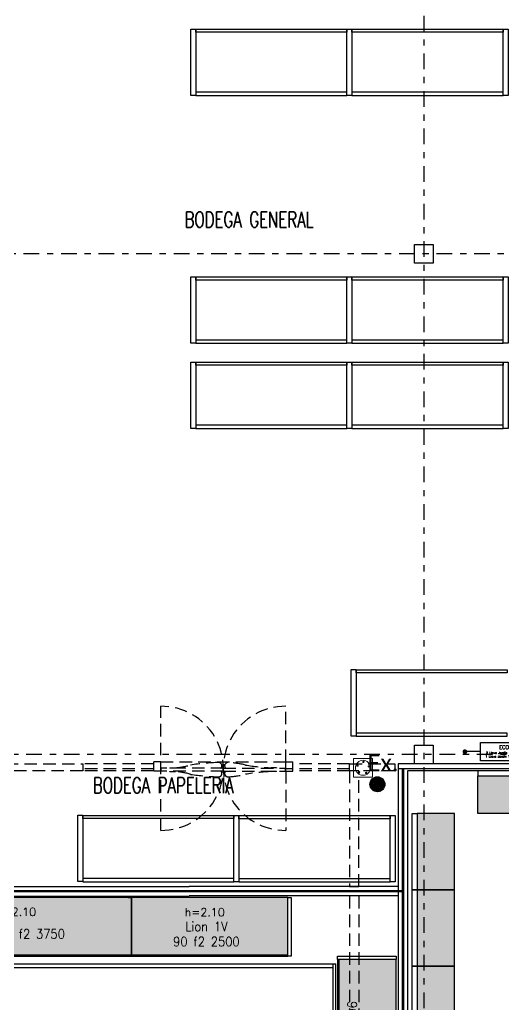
# Model space of a CAD drawing. Header units: millimetres. Extents: x 340 to 1003762, y 22 to 362022.
# Drawn here: x 437.69 to 445.42, y 86.36 to 102.09 of the extents above; entities that cross this region are included whole.
import ezdxf
from ezdxf.enums import TextEntityAlignment as Align
from ezdxf.xclip import XClip

# ---------------------------------------------------------------- set-up
doc = ezdxf.new("R2010")
doc.units = ezdxf.units.MM
doc.header["$XCLIPFRAME"] = 0
for name, pattern in [('LSBB_P_002 - PLANTA 1° NIVEL SALA DE VENTAS$0$000_ALTILLO PROPUESTA$0$HIDDEN', [0.375, 0.25, -0.125]), ('LSBB_P_002 - PLANTA 1° NIVEL SALA DE VENTAS$0$CONTINUOS', [0]), ('LSBB_P_002 - PLANTA 1° NIVEL SALA DE VENTAS$0$DASHDOT2', [0.5, 0.25, -0.125, 0, -0.125]), ('LSBB_P_002 - PLANTA 1° NIVEL SALA DE VENTAS$0$DASHED', [0.75, 0.5, -0.25]), ('LSBB_P_002 - PLANTA 1° NIVEL SALA DE VENTAS$0$LAYOUT$0$LAYOUT 25-04$0$CONTINUOS', [0])]:
    doc.linetypes.add(name, pattern=pattern)
for name, color, linetype in [('LSBB_P_002 - PLANTA 1° NIVEL SALA DE VENTAS$0$A-DEMOLICIONES', 30, 'LSBB_P_002 - PLANTA 1° NIVEL SALA DE VENTAS$0$DASHED'), ('LSBB_P_002 - PLANTA 1° NIVEL SALA DE VENTAS$0$A-GONDOLAS', 1, 'Continuous'), ('LSBB_P_002 - PLANTA 1° NIVEL SALA DE VENTAS$0$A-LAYOUT', 7, 'Continuous'), ('LSBB_P_002 - PLANTA 1° NIVEL SALA DE VENTAS$0$A-MOBILIARIO', 8, 'Continuous'), ('LSBB_P_002 - PLANTA 1° NIVEL SALA DE VENTAS$0$A-MUEBLES FRIO', 2, 'Continuous'), ('LSBB_P_002 - PLANTA 1° NIVEL SALA DE VENTAS$0$A-PILETAS NUEVAS', 8, 'Continuous'), ('LSBB_P_002 - PLANTA 1° NIVEL SALA DE VENTAS$0$A-SALA DEFENSAS', 9, 'Continuous'), ('LSBB_P_002 - PLANTA 1° NIVEL SALA DE VENTAS$0$A-SE CONSTRUYE RELLENO', 10, 'LSBB_P_002 - PLANTA 1° NIVEL SALA DE VENTAS$0$CONTINUOS'), ('LSBB_P_002 - PLANTA 1° NIVEL SALA DE VENTAS$0$A-TABIQUES', 3, 'Continuous'), ('LSBB_P_002 - PLANTA 1° NIVEL SALA DE VENTAS$0$A-Textos', 2, 'Continuous'), ('LSBB_P_002 - PLANTA 1° NIVEL SALA DE VENTAS$0$EJES', 8, 'LSBB_P_002 - PLANTA 1° NIVEL SALA DE VENTAS$0$DASHDOT2'), ('LSBB_P_002 - PLANTA 1° NIVEL SALA DE VENTAS$0$ESTRUCTURA', 5, 'Continuous'), ('LSBB_P_002 - PLANTA 1° NIVEL SALA DE VENTAS$0$LAYOUT$0$A-GONDOLAS DELGADO', 8, 'Continuous'), ('LSBB_P_002 - PLANTA 1° NIVEL SALA DE VENTAS$0$LAYOUT$0$A-SALA-HATCH-CARNICERIA', 10, 'LSBB_P_002 - PLANTA 1° NIVEL SALA DE VENTAS$0$LAYOUT$0$LAYOUT 25-04$0$CONTINUOS'), ('LSBB_P_002 - PLANTA 1° NIVEL SALA DE VENTAS$0$LLAVES ECOLAB', 90, 'Continuous'), ('LSBB_P_002 - PLANTA 1° NIVEL SALA DE VENTAS$0$N- EXTINTOR O RH', 1, 'Continuous'), ('LSBB_P_002 - PLANTA 1° NIVEL SALA DE VENTAS$0$RACKS BODEGAS', 2, 'Continuous'), ('LSBB_P_002 - PLANTA 1° NIVEL SALA DE VENTAS$0$TABIQUE', 3, 'Continuous'), ('XREF', 7, 'Continuous')]:
    doc.layers.add(name, color=color, linetype=linetype)
doc.layers.add('LSBB_P_002 - PLANTA 1° NIVEL SALA DE VENTAS$0$LAYOUT$0$A-SALA-HATCH-VINOS Y LICORES', color=7, linetype='Continuous', true_color=0x008542)
doc.styles.add('LSBB_P_002 - PLANTA 1° NIVEL SALA DE VENTAS$0$LAYOUT$0$LAYOUT 25-04$0$REF-LAYOUT-19$0$REF-LAYOUT-13$0$ROMANS', font='romans', dxfattribs={"height": 52})
doc.styles.add('LSBB_P_002 - PLANTA 1° NIVEL SALA DE VENTAS$0$LAYOUT$0$LAYOUT 25-04$0$TESTI15', font='romans.shx', dxfattribs={"width": 0.9, "height": 1.5})
doc.styles.add('LSBB_P_002 - PLANTA 1° NIVEL SALA DE VENTAS$0$ROMANS', font='romans')
doc.styles.add('LSBB_P_002 - PLANTA 1° NIVEL SALA DE VENTAS$0$STANDARD', font='txt')

# ---------------------------------------------------------------- blocks, each defined once
blk = doc.blocks.new('LSBB_P_002 - PLANTA 1° NIVEL SALA DE VENTAS$0$LLAVE ECOLAB')
at = {"layer": 'LSBB_P_002 - PLANTA 1° NIVEL SALA DE VENTAS$0$LLAVES ECOLAB', "color": 8}
blk.add_lwpolyline([(-1.501, 0.544), (-1.501, 1.437), (-1.209, 1.437), (-1.209, 0.544)], close=True, dxfattribs=at)
for points in [[(-1.355, 0.544), (-1.355, 0.295)], [(-1.355, 0.511), (-1.355, 0.295)]]:
    blk.add_lwpolyline(points, dxfattribs=at)
at = {"layer": 'LSBB_P_002 - PLANTA 1° NIVEL SALA DE VENTAS$0$LLAVES ECOLAB', "color": 8, "const_width": 0.035}
blk.add_lwpolyline([(-1.375, 0.295, 1), (-1.335, 0.295, 1)], format="xyb", close=True, dxfattribs=at)
blk.add_lwpolyline([(-1.375, 0.295, 1), (-1.335, 0.295, 1)], format="xyb", close=True, dxfattribs=at)
at = {"layer": 'LSBB_P_002 - PLANTA 1° NIVEL SALA DE VENTAS$0$A-MOBILIARIO', "ltscale": 0.25, "insert": (-1.352, 0.992), "char_height": 0.06, "width": 1.14638, "attachment_point": 5, "rotation": 90, "style": 'LSBB_P_002 - PLANTA 1° NIVEL SALA DE VENTAS$0$ROMANS'}
blk.add_mtext('\\A1;ECOLAB\\P{\\H0.58333x;2 Llave Jardin 1/2" agua fria\\P1 Llave Jardin 1/2" a caliente}', dxfattribs=at)
blk = doc.blocks.new('LSBB_P_002 - PLANTA 1° NIVEL SALA DE VENTAS$0$LAYOUT$0$A$C26994FF2')
h = blk.add_hatch(color=256)
h.dxf.hatch_style = 1
h.paths.add_polyline_path([(0, 0), (2.5, 0), (2.5, -0.937), (0, -0.937)])
at = {"layer": 'LSBB_P_002 - PLANTA 1° NIVEL SALA DE VENTAS$0$A-MUEBLES FRIO'}
blk.add_lwpolyline([(2.5, 0), (0, 0), (0, -0.937), (2.5, -0.937)], close=True, dxfattribs=at)
blk.add_lwpolyline([(0, -0.915), (2.5, -0.915)], dxfattribs=at)
at = {"layer": 'LSBB_P_002 - PLANTA 1° NIVEL SALA DE VENTAS$0$A-MUEBLES FRIO', "style": 'LSBB_P_002 - PLANTA 1° NIVEL SALA DE VENTAS$0$LAYOUT$0$LAYOUT 25-04$0$REF-LAYOUT-19$0$REF-LAYOUT-13$0$ROMANS'}
blk.add_text('h=2.10', height=0.13, dxfattribs=at).set_placement((1.172, -0.298), align=Align.CENTER)
at = {"layer": 'LSBB_P_002 - PLANTA 1° NIVEL SALA DE VENTAS$0$A-MUEBLES FRIO', "style": 'LSBB_P_002 - PLANTA 1° NIVEL SALA DE VENTAS$0$LAYOUT$0$LAYOUT 25-04$0$TESTI15', "width": 0.9}
for s, p in [('Lion 1V', (1.199, -0.46)), ('90 f2 2500', (1.199, -0.703))]:
    blk.add_text(s, height=0.15, dxfattribs=at).set_placement(p, align=Align.MIDDLE_CENTER)
blk = doc.blocks.new('LSBB_P_002 - PLANTA 1° NIVEL SALA DE VENTAS$0$1208_Sala de Ventas$0$G. 122 X 60')
h = blk.add_hatch(color=256)
h.dxf.hatch_style = 1
h.paths.add_polyline_path([(-0.005, 0), (0.595, 0), (0.595, 1.22), (-0.005, 1.22)])
at = {"layer": 'LSBB_P_002 - PLANTA 1° NIVEL SALA DE VENTAS$0$A-GONDOLAS'}
for points in [[(-0.005, 0), (-0.085, 0), (-0.085, 1.22), (-0.005, 1.22)], [(-0.005, 0), (0.595, 0), (0.595, 1.22), (-0.005, 1.22)]]:
    blk.add_lwpolyline(points, close=True, dxfattribs=at)
blk = doc.blocks.new('LSBB_P_002 - PLANTA 1° NIVEL SALA DE VENTAS$0$LAYOUT$0$A$C773A1592')
h = blk.add_hatch(color=256)
h.dxf.hatch_style = 1
h.paths.add_polyline_path([(0, 0), (3.75, 0), (3.75, -0.915), (0, -0.915)])
at = {"layer": 'LSBB_P_002 - PLANTA 1° NIVEL SALA DE VENTAS$0$A-MUEBLES FRIO'}
blk.add_lwpolyline([(3.75, 0), (0, 0), (0, -0.937), (3.75, -0.937)], close=True, dxfattribs=at)
blk.add_lwpolyline([(0, -0.915), (3.75, -0.915)], dxfattribs=at)
at = {"layer": 'LSBB_P_002 - PLANTA 1° NIVEL SALA DE VENTAS$0$A-MUEBLES FRIO', "style": 'LSBB_P_002 - PLANTA 1° NIVEL SALA DE VENTAS$0$LAYOUT$0$LAYOUT 25-04$0$REF-LAYOUT-19$0$REF-LAYOUT-13$0$ROMANS'}
blk.add_text('h=2.10', height=0.13, dxfattribs=at).set_placement((1.908, -0.293), align=Align.CENTER)
at = {"layer": 'LSBB_P_002 - PLANTA 1° NIVEL SALA DE VENTAS$0$A-MUEBLES FRIO', "style": 'LSBB_P_002 - PLANTA 1° NIVEL SALA DE VENTAS$0$LAYOUT$0$LAYOUT 25-04$0$TESTI15', "width": 0.9}
blk.add_text('Lion 1V 90 f2 3750', height=0.15, dxfattribs=at).set_placement((1.772, -0.577), align=Align.MIDDLE)
blk = doc.blocks.new('LSBB_P_002 - PLANTA 1° NIVEL SALA DE VENTAS$0$SVLY')
at = {"layer": 'LSBB_P_002 - PLANTA 1° NIVEL SALA DE VENTAS$0$A-MUEBLES FRIO'}
for points in [[(1057.267, 302.88), (1057.319, 302.88), (1057.319, 301.943), (1057.267, 301.943)], [(1058.999, 301.944), (1058.999, 301.892), (1058.062, 301.892), (1058.062, 301.944)]]:
    blk.add_lwpolyline(points, close=True, dxfattribs=at)
at = {"layer": 'LSBB_P_002 - PLANTA 1° NIVEL SALA DE VENTAS$0$A-SALA DEFENSAS', "color": 1, "linetype": 'Continuous'}
for p, q in [((1057.986, 301.815), (1047.094, 301.815)), ((1047.094, 301.765), (1057.986, 301.766))]:
    blk.add_line(p, q, dxfattribs=at)
at = {"layer": 'LSBB_P_002 - PLANTA 1° NIVEL SALA DE VENTAS$0$A-SALA DEFENSAS', "color": 1, "linetype": 'Continuous', "elevation": -0.001, "flags": 128}
for points in [[(1057.986, 301.82), (1057.986, 296.755), (1059.003, 296.755)], [(1057.986, 301.82), (1058.036, 301.82)], [(1059.003, 296.813), (1058.036, 296.813), (1058.036, 301.82)]]:
    blk.add_lwpolyline(points, dxfattribs=at)
at = {"layer": 'LSBB_P_002 - PLANTA 1° NIVEL SALA DE VENTAS$0$LAYOUT$0$A-GONDOLAS DELGADO'}
for p, q in [((1054.715, 302.88), (1054.767, 302.88)), ((1054.767, 302.88), (1054.767, 301.943)), ((1054.767, 301.943), (1054.767, 302.88)), ((1057.267, 301.943), (1057.267, 302.88))]:
    blk.add_line(p, q, dxfattribs=at)
blk.add_lwpolyline([(1054.767, 302.88), (1051.017, 302.88), (1051.017, 301.943), (1054.767, 301.943)], close=True, dxfattribs=at)
blk.add_lwpolyline([(1051.017, 301.965), (1054.767, 301.965)], dxfattribs=at)
at = {"layer": 'LSBB_P_002 - PLANTA 1° NIVEL SALA DE VENTAS$0$LAYOUT$0$A-SALA-HATCH-CARNICERIA'}
for name, p in [('LSBB_P_002 - PLANTA 1° NIVEL SALA DE VENTAS$0$LAYOUT$0$A$C773A1592', (1051.017, 302.88)), ('LSBB_P_002 - PLANTA 1° NIVEL SALA DE VENTAS$0$LAYOUT$0$A$C26994FF2', (1054.767, 302.88))]:
    blk.add_blockref(name, p, dxfattribs=at)
at = {"layer": 'LSBB_P_002 - PLANTA 1° NIVEL SALA DE VENTAS$0$LAYOUT$0$A-SALA-HATCH-CARNICERIA', "rotation": 270}
blk.add_blockref('LSBB_P_002 - PLANTA 1° NIVEL SALA DE VENTAS$0$LAYOUT$0$A$C26994FF2', (1058.999, 301.892), dxfattribs=at)
at = {"layer": 'LSBB_P_002 - PLANTA 1° NIVEL SALA DE VENTAS$0$LAYOUT$0$A-SALA-HATCH-VINOS Y LICORES', "xscale": -1, "rotation": 90}
blk.add_blockref('LSBB_P_002 - PLANTA 1° NIVEL SALA DE VENTAS$0$1208_Sala de Ventas$0$G. 122 X 60', (1061.523, 304.821), dxfattribs=at)
at = {"layer": 'LSBB_P_002 - PLANTA 1° NIVEL SALA DE VENTAS$0$LAYOUT$0$A-SALA-HATCH-VINOS Y LICORES'}
for p in [(1059.336, 303.006), (1059.336, 301.786), (1059.336, 300.566)]:
    blk.add_blockref('LSBB_P_002 - PLANTA 1° NIVEL SALA DE VENTAS$0$1208_Sala de Ventas$0$G. 122 X 60', p, dxfattribs=at)
blk = doc.blocks.new('LSBB_P_002 - PLANTA 1° NIVEL SALA DE VENTAS$0$A$C733336A8')
at = {"layer": 'LSBB_P_002 - PLANTA 1° NIVEL SALA DE VENTAS$0$N- EXTINTOR O RH', "linetype": 'ByBlock'}
h = blk.add_hatch(dxfattribs=at)
h.set_pattern_fill('ANSI36,_I', color=256, scale=0.126, style=2)
h.set_pattern_definition([(45, (8652.443333, -21254.299438), (0.008352698853, 0.03062656246), [0.039375, -0.007875, 0, -0.007875])])
edge = h.paths.add_edge_path()
edge.add_arc((0.172, 0.12), 0.12, 0, 360)
at = {"layer": 'LSBB_P_002 - PLANTA 1° NIVEL SALA DE VENTAS$0$N- EXTINTOR O RH'}
blk.add_circle((0.172, 0.12), 0.12, dxfattribs=at)
at = {"layer": 'LSBB_P_002 - PLANTA 1° NIVEL SALA DE VENTAS$0$N- EXTINTOR O RH', "insert": (0.262, 0.46), "char_height": 0.27, "width": 6.00887, "attachment_point": 5, "style": 'LSBB_P_002 - PLANTA 1° NIVEL SALA DE VENTAS$0$STANDARD'}
blk.add_mtext('{\\fCalibri|b0|i0|c0|p34;Ex.}', dxfattribs=at)
blk = doc.blocks.new('LSBB_P_002 - PLANTA 1° NIVEL SALA DE VENTAS$0$EXTINTORES EXISTENTES')
at = {"layer": 'LSBB_P_002 - PLANTA 1° NIVEL SALA DE VENTAS$0$N- EXTINTOR O RH', "color": 20}
blk.add_blockref('LSBB_P_002 - PLANTA 1° NIVEL SALA DE VENTAS$0$A$C733336A8', (858.446, 304.568), dxfattribs=at)
blk = doc.blocks.new('LSBB_P_002 - PLANTA 1° NIVEL SALA DE VENTAS$0$A$C69995B83')
at = {"linetype": 'Continuous', "lineweight": 20}
for p, q in [((0, 0), (-0.3, 0)), ((-0.3, 0), (-0.3, -0.3)), ((0, -0.3), (0, 0)), ((-0.3, -0.3), (0, -0.3))]:
    blk.add_line(p, q, dxfattribs=at)
at = {"linetype": 'Continuous', "lineweight": 20, "const_width": 0.00333}
blk.add_lwpolyline([(-0.3, -0.3), (-0.3, 0), (0, 0), (0, -0.3)], close=True, dxfattribs=at)
at = {"linetype": 'Continuous', "lineweight": 20}
for centre, radius in [((-0.15, -0.15), 0.12), ((-0.245, -0.157), 0.0117), ((-0.245, -0.157), 0.0117), ((-0.186, -0.062), 0.0117), ((-0.078, -0.088), 0.0117), ((-0.172, -0.243), 0.0117), ((-0.069, -0.2), 0.0117)]:
    blk.add_circle(centre, radius, dxfattribs=at)
blk = doc.blocks.new('LSBB_P_002 - PLANTA 1° NIVEL SALA DE VENTAS$0$DEMOL')
at = {"layer": 'LSBB_P_002 - PLANTA 1° NIVEL SALA DE VENTAS$0$A-DEMOLICIONES', "linetype": 'LSBB_P_002 - PLANTA 1° NIVEL SALA DE VENTAS$0$000_ALTILLO PROPUESTA$0$HIDDEN', "ltscale": 0.8}
for p, q in [((1055.236, 303.955), (1055.236, 305.937)), ((1057.236, 305.049), (1057.236, 305.937)), ((1051.559, 305.016), (1053.989, 305.016)), ((1055.124, 305.016), (1053.989, 305.016)), ((1053.989, 305.016), (1053.989, 304.906)), ((1055.124, 305.016), (1053.989, 305.016)), ((1053.989, 305.016), (1053.989, 304.906)), ((1055.124, 304.902), (1055.124, 305.049)), ((1055.236, 305.049, 0.012), (1055.124, 305.049, 0.012)), ((1055.236, 305.049), (1057.236, 305.049)), ((1055.236, 304.902), (1055.236, 305.049)), ((1057.236, 304.902), (1057.236, 305.049)), ((1057.236, 305.049, 0.012), (1057.347, 305.049, 0.012)), ((1057.347, 304.902), (1057.347, 305.049)), ((1058.253, 305.016), (1057.347, 305.016)), ((1058.253, 305.016), (1058.977, 305.016)), ((1058.253, 304.906), (1058.253, 305.016)), ((1058.977, 305.016), (1058.977, 304.906)), ((1053.989, 304.906), (1051.559, 304.906)), ((1055.124, 304.936), (1053.989, 304.936)), ((1055.124, 304.906), (1053.989, 304.906)), ((1055.236, 304.902), (1055.124, 304.902)), ((1056.236, 304.946), (1055.245, 304.946)), ((1055.245, 304.902), (1055.245, 304.946)), ((1056.236, 304.902), (1055.245, 304.902)), ((1055.383, 304.954), (1055.47, 304.954)), ((1055.383, 304.954), (1055.383, 304.946)), ((1055.383, 304.894), (1055.383, 304.902)), ((1055.383, 304.894), (1055.47, 304.894)), ((1056.236, 304.946), (1057.227, 304.946)), ((1056.236, 304.902), (1056.236, 304.946)), ((1056.236, 304.902), (1056.236, 304.946)), ((1056.236, 304.902), (1057.227, 304.902)), ((1057.088, 304.954), (1057.002, 304.954)), ((1057.088, 304.894), (1057.002, 304.894)), ((1057.088, 304.954), (1057.088, 304.946)), ((1057.088, 304.894), (1057.088, 304.902)), ((1057.227, 304.902), (1057.227, 304.946)), ((1058.253, 304.936), (1057.236, 304.936)), ((1057.236, 304.902), (1057.236, 303.955)), ((1057.236, 304.902), (1057.347, 304.902)), ((1058.253, 304.906), (1057.347, 304.906)), ((1058.977, 304.906), (1058.253, 304.906)), ((1058.404, 304.906), (1058.254, 304.906)), ((1058.254, 304.906), (1058.254, 303.056)), ((1058.404, 303.056), (1058.404, 304.906)), ((1058.254, 303.056), (1058.404, 303.056)), ((1058.254, 302.908), (1058.253, 297.01)), ((1058.404, 302.908), (1058.403, 297.01))]:
    blk.add_line(p, q, dxfattribs=at)
for centre, radius, start, end in [((1055.245, 304.946), 0.991, 269.4883, 90.5117), ((1057.227, 304.946), 0.991, 89.4883, 270.5117), ((1056.301, 300.934, 0.012), 4.107, 91.932, 98.2415), ((1056.16, 304.984, 0.012), 0.0541, 315.4476, 87.9321), ((1056.311, 304.984, 0.012), 0.0541, 92.0679, 224.5524), ((1056.221, 303.392, 0.012), 1.649, 76.971, 86.9312), ((1055.373, 306.181, 0.012), 1.23, 274.5376, 286.0166), ((1055.373, 303.668, 0.012), 1.23, 73.9834, 85.4624), ((1056.301, 308.914, 0.012), 4.107, 261.7585, 268.068), ((1056.16, 304.864, 0.012), 0.0541, 272.0679, 44.5524), ((1056.311, 304.864, 0.012), 0.0541, 135.4476, 267.9321), ((1056.221, 306.456, 0.012), 1.649, 273.0688, 283.029), ((1057.163, 308.382, 0.012), 3.432, 260.4367, 267.3083), ((1057.163, 301.466, 0.012), 3.432, 92.6917, 99.5633)]:
    blk.add_arc(centre, radius, start, end, dxfattribs=at)
blk = doc.blocks.new('LSBB_P_002 - PLANTA 1° NIVEL SALA DE VENTAS', base_point=(223.57, 14.22))
at = {"layer": 'LSBB_P_002 - PLANTA 1° NIVEL SALA DE VENTAS$0$A-SE CONSTRUYE RELLENO', "const_width": 0.04}
for points in [[(859.085, 302.982), (851.496, 302.983), (851.496, 305.016)], [(859.107, 304.936), (859.107, 296.906)]]:
    blk.add_lwpolyline(points, dxfattribs=at)
at = {"layer": 'LSBB_P_002 - PLANTA 1° NIVEL SALA DE VENTAS$0$A-TABIQUES'}
for points in [[(851.559, 305.016), (851.559, 303.056), (855.689, 303.056)], [(851.409, 304.906), (851.409, 302.906), (855.689, 302.909)], [(859.028, 303.056), (855.689, 303.056)], [(859.028, 302.908), (855.689, 302.909)]]:
    blk.add_lwpolyline(points, dxfattribs=at)
at = {"layer": 'LSBB_P_002 - PLANTA 1° NIVEL SALA DE VENTAS$0$EJES'}
for p, q in [((859.439, 330.166), (859.439, 242.519)), ((877.894, 313.166), (769.057, 313.166)), ((879.738, 305.166), (769.057, 305.166))]:
    blk.add_line(p, q, dxfattribs=at)
at = {"layer": 'LSBB_P_002 - PLANTA 1° NIVEL SALA DE VENTAS$0$ESTRUCTURA'}
for points in [[(859.589, 313.316), (859.589, 313.016), (859.289, 313.016), (859.289, 313.316)], [(859.589, 305.316), (859.589, 305.016), (859.289, 305.016), (859.289, 305.316)]]:
    blk.add_lwpolyline(points, close=True, dxfattribs=at)
at = {"layer": 'LSBB_P_002 - PLANTA 1° NIVEL SALA DE VENTAS$0$RACKS BODEGAS', "color": 2}
for points in [[(855.715, 315.696), (855.715, 316.756), (855.795, 316.756), (855.795, 315.696)], [(858.21, 316.756), (858.21, 316.706), (855.795, 316.706), (855.795, 316.756)], [(858.21, 315.696), (858.21, 316.756), (858.29, 316.756), (858.29, 315.696)], [(860.705, 316.756), (860.705, 316.706), (858.29, 316.706), (858.29, 316.756)], [(860.705, 315.696), (860.705, 316.756), (860.785, 316.756), (860.785, 315.696)], [(858.21, 315.696), (858.21, 315.746), (855.795, 315.746), (855.795, 315.696)], [(860.705, 315.696), (860.705, 315.746), (858.29, 315.746), (858.29, 315.696)], [(855.715, 311.736), (855.715, 312.796), (855.795, 312.796), (855.795, 311.736)], [(858.21, 312.796), (858.21, 312.746), (855.795, 312.746), (855.795, 312.796)], [(858.21, 311.736), (858.21, 312.796), (858.29, 312.796), (858.29, 311.736)], [(860.705, 312.796), (860.705, 312.746), (858.29, 312.746), (858.29, 312.796)], [(860.705, 311.736), (860.705, 312.796), (860.785, 312.796), (860.785, 311.736)], [(858.21, 311.736), (858.21, 311.786), (855.795, 311.786), (855.795, 311.736)], [(860.705, 311.736), (860.705, 311.786), (858.29, 311.786), (858.29, 311.736)], [(855.715, 310.376), (855.715, 311.436), (855.795, 311.436), (855.795, 310.376)], [(858.21, 311.436), (858.21, 311.386), (855.795, 311.386), (855.795, 311.436)], [(858.21, 310.376), (858.21, 311.436), (858.29, 311.436), (858.29, 310.376)], [(860.705, 311.436), (860.705, 311.386), (858.29, 311.386), (858.29, 311.436)], [(860.705, 310.376), (860.705, 311.436), (860.785, 311.436), (860.785, 310.376)], [(858.21, 310.376), (858.21, 310.426), (855.795, 310.426), (855.795, 310.376)], [(860.705, 310.376), (860.705, 310.426), (858.29, 310.426), (858.29, 310.376)], [(858.278, 305.462), (858.278, 306.522), (858.358, 306.522), (858.358, 305.462)], [(860.773, 306.519), (860.773, 306.469), (858.358, 306.469), (858.358, 306.519)], [(860.773, 305.459), (860.773, 305.509), (858.358, 305.509), (858.358, 305.459)], [(853.91, 303.138), (853.91, 304.198), (853.99, 304.198), (853.99, 303.138)], [(856.405, 304.194), (856.405, 304.144), (853.99, 304.144), (853.99, 304.194)], [(856.405, 303.134), (856.405, 304.194), (856.485, 304.194), (856.485, 303.134)], [(856.405, 303.134), (856.405, 304.194), (856.485, 304.194), (856.485, 303.134)], [(858.9, 304.191), (858.9, 304.141), (856.485, 304.141), (856.485, 304.191)], [(858.9, 303.131), (858.9, 304.191), (858.98, 304.191), (858.98, 303.131)], [(856.405, 303.134), (856.405, 303.184), (853.99, 303.184), (853.99, 303.134)], [(858.9, 303.131), (858.9, 303.181), (856.485, 303.181), (856.485, 303.131)]]:
    blk.add_lwpolyline(points, close=True, dxfattribs=at)
at = {"layer": 'LSBB_P_002 - PLANTA 1° NIVEL SALA DE VENTAS$0$TABIQUE'}
for p, q in [((872.682, 305.016), (859.029, 305.016)), ((872.682, 304.936), (859.029, 304.936)), ((872.682, 304.906), (859.178, 304.906))]:
    blk.add_line(p, q, dxfattribs=at)
for points in [[(859.028, 305.016), (859.028, 296.906)], [(859.178, 304.906), (859.178, 296.906)]]:
    blk.add_lwpolyline(points, dxfattribs=at)
at = {"layer": 'LSBB_P_002 - PLANTA 1° NIVEL SALA DE VENTAS$0$A-DEMOLICIONES'}
blk.add_blockref('LSBB_P_002 - PLANTA 1° NIVEL SALA DE VENTAS$0$DEMOL', (-200, 0), dxfattribs=at)
at = {"layer": 'LSBB_P_002 - PLANTA 1° NIVEL SALA DE VENTAS$0$A-LAYOUT', "color": 1}
blk.add_blockref('LSBB_P_002 - PLANTA 1° NIVEL SALA DE VENTAS$0$SVLY', (-200, 0), dxfattribs=at)
at = {"layer": 'LSBB_P_002 - PLANTA 1° NIVEL SALA DE VENTAS$0$A-PILETAS NUEVAS', "xscale": -1, "rotation": 90}
blk.add_blockref('LSBB_P_002 - PLANTA 1° NIVEL SALA DE VENTAS$0$A$C69995B83', (858.318, 304.804), dxfattribs=at)
at = {"layer": 'LSBB_P_002 - PLANTA 1° NIVEL SALA DE VENTAS$0$LLAVES ECOLAB', "rotation": 270}
blk.add_blockref('LSBB_P_002 - PLANTA 1° NIVEL SALA DE VENTAS$0$LLAVE ECOLAB', (859.801, 303.857), dxfattribs=at)
at = {"layer": 'LSBB_P_002 - PLANTA 1° NIVEL SALA DE VENTAS$0$N- EXTINTOR O RH'}
blk.add_blockref('LSBB_P_002 - PLANTA 1° NIVEL SALA DE VENTAS$0$EXTINTORES EXISTENTES', (0.08, 0.003), dxfattribs=at)
at = {"layer": 'LSBB_P_002 - PLANTA 1° NIVEL SALA DE VENTAS$0$A-Textos', "color": 2, "char_height": 0.25, "width": 3.65265, "attachment_point": 2, "style": 'LSBB_P_002 - PLANTA 1° NIVEL SALA DE VENTAS$0$ROMANS'}
for s, insert in [('{\\W0.7;BODEGA GENERAL}', (856.648, 313.838, 0)), ('{\\W0.7;BODEGA PAPELERIA}', (855.277, 304.799, 0))]:
    blk.add_mtext(s, dxfattribs=dict(at, insert=insert))

msp = doc.modelspace()

# ---------------------------------------------------------------- block references
at = {"layer": 'XREF'}
ref = msp.add_blockref('LSBB_P_002 - PLANTA 1° NIVEL SALA DE VENTAS', (-191.719, -200.6), dxfattribs=at)
XClip(ref).set_block_clipping_path([(755.454857474, 236.6800249606), (887.3150098981, 333.6713636781)])

doc.saveas('drawing.dxf')
